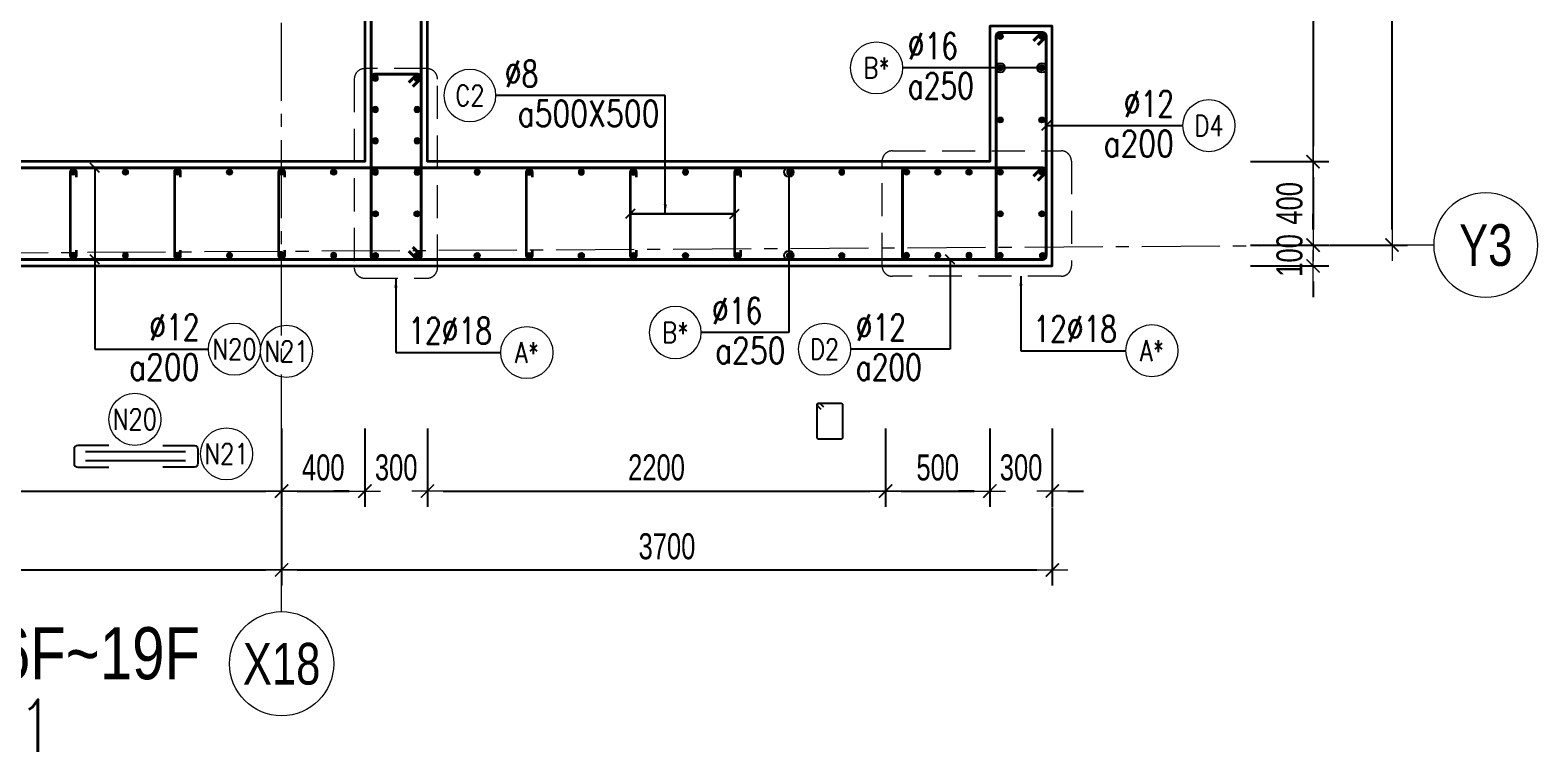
# Model space of a CAD drawing. Header units: millimetres. Extents: x 944027 to 981803, y -83026 to 82675.
# Drawn here: x 956264 to 963502, y 34153 to 37615 of the extents above; entities that cross this region are included whole.
import ezdxf
from ezdxf.enums import TextEntityAlignment as Align

# ---------------------------------------------------------------- set-up
doc = ezdxf.new("R2010")
doc.units = ezdxf.units.MM
doc.header["$MEASUREMENT"] = 0
for name, pattern in [('HIDDEN', [9.525, 6.35, -3.175]), ('HIDDEN2', [4.7625, 3.175, -1.5875]), ('HT_Dim Grid$0$CENTER2', [1.125, 0.75, -0.125, 0.125, -0.125]), ('HT_Grid$0$CENTER2', [1.125, 0.75, -0.125, 0.125, -0.125])]:
    doc.linetypes.add(name, pattern=pattern)
doc.layers.get('0').update_dxf_attribs({"lineweight": 20})
doc.layers.get('Defpoints').update_dxf_attribs({"color": 151, "lineweight": 9})
doc.layers.add('Hidden', color=9, linetype='HIDDEN')
doc.layers.add('Ligature', color=1, linetype='Continuous')
for name, color, linetype, lineweight in [('HT_Dim Grid$0$NDC_S_AXIS', 5, 'HT_Dim Grid$0$CENTER2', 13), ('HT_Dim Grid$0$NDC_S_SYMBOL', 1, 'Continuous', 15), ('HT_Dim Grid$0$NDC_S_TEXT SYMBOL', 7, 'Continuous', 20), ('HT_Grid$0$NDC_S_AXIS', 5, 'HT_Grid$0$CENTER2', 13), ('KC-LEADER', 153, 'Continuous', 18), ('KC-THEP', 6, 'Continuous', 40), ('NDC_S_ANNO', 7, 'Continuous', 20), ('NDC_S_DIM', 1, 'Continuous', 15), ('NDC_S_ENG TITLE', 3, 'Continuous', 20), ('NDC_S_HIDDEN', 8, 'HIDDEN2', 13), ('NDC_S_LEADER', 1, 'Continuous', 15), ('NDC_S_REBAR', 4, 'Continuous', 35), ('NDC_S_STIRRUP', 4, 'Continuous', 40), ('NDC_S_TEXT SYMBOL', 7, 'Continuous', 20), ('NDC_S_VN TEXT', 7, 'Continuous', 20), ('NDC_S_VN TITLE', 6, 'Continuous', 35), ('NDC_S_WALL', 6, 'Continuous', 35)]:
    doc.layers.add(name, color=color, linetype=linetype, lineweight=lineweight)
doc.styles.add('HT_Dim Grid$0$NDC_ANNO', font='', dxfattribs={"width": 0.8})
doc.styles.add('NDC_ANNO', font='', dxfattribs={"width": 0.8})
doc.styles.add('NDC_DIM', font='', dxfattribs={"width": 0.75})
doc.styles.add('NDC_EN TXT', font='romans.shx', dxfattribs={"width": 0.8})
doc.styles.add('NDC_VIE TXT', font='arial.ttf', dxfattribs={"width": 0.8})
doc.styles.get('HT_Dim Grid$0$NDC_ANNO').set_extended_font_data('Dotum')
doc.styles.get('NDC_ANNO').set_extended_font_data('Dotum')
doc.styles.get('NDC_DIM').set_extended_font_data('Dotum')
doc.dimstyles.new('NDC_dim_30', dxfattribs={"dimscale": 30, "dimtxt": 2.5, "dimasz": 1.5, "dimexe": 1.5, "dimexo": 2.5, "dimgap": 1, "dimtad": 1, "dimdec": 0, "dimzin": 0, "dimdsep": 46, "dimtxsty": 'NDC_DIM', "dimblk": 'DIMMARK', "dimcen": 0.09, "dimdle": 1.2, "dimclrd": 1, "dimclre": 1, "dimclrt": 3, "dimadec": 0, "dimazin": 0, "dimtfac": 1, "dimtdec": 0, "dimtix": 1, "dimtofl": 0, "dimtmove": 0, "dimatfit": 3, "dimfxl": 6, "dimfxlon": 1, "dimtolj": 1, "dimtzin": 0, "dimarcsym": 0})
doc.dimstyles.new('NDC_dim_50', dxfattribs={"dimscale": 50, "dimtxt": 2.5, "dimasz": 1.5, "dimexe": 1.5, "dimexo": 2.5, "dimgap": 1, "dimtad": 1, "dimdec": 0, "dimzin": 0, "dimdsep": 46, "dimtxsty": 'NDC_DIM', "dimblk": 'DIMMARK', "dimcen": 0.09, "dimdle": 1.2, "dimclrd": 1, "dimclre": 1, "dimclrt": 3, "dimadec": 0, "dimazin": 0, "dimtfac": 1, "dimtdec": 0, "dimtix": 1, "dimtofl": 0, "dimtmove": 0, "dimatfit": 3, "dimfxl": 6, "dimfxlon": 1, "dimtolj": 1, "dimtzin": 0, "dimarcsym": 0})

# ---------------------------------------------------------------- blocks, each defined once
blk = doc.blocks.new('THEP')
at = {"layer": 'KC-LEADER', "color": 6}
blk.add_circle((0, 0), 14, dxfattribs=at)
at = {"layer": 'KC-THEP'}
for p, q in [((-14, 0), (14, 0)), ((9.9, 9.9), (-9.9, -9.9)), ((-9.9, 9.9), (9.9, -9.9)), ((0, 14), (0, -14))]:
    blk.add_line(p, q, dxfattribs=at)
blk = doc.blocks.new('DIMMARK')
at = {"layer": 'NDC_S_DIM', "color": 1}
blk.add_line((-1.5, 0), (1, 0), dxfattribs=at)
at = {"layer": 'NDC_S_DIM', "color": 2, "const_width": 0.1}
blk.add_lwpolyline([(-0.424, -0.424), (0.424, 0.424)], dxfattribs=at)
blk = doc.blocks.new('*U10')
blk.add_circle((2.5, 0), 2.5)
at = {"layer": 'NDC_S_VN TEXT', "color": 3, "style": 'NDC_EN TXT'}
for tag, width, p in [('DK2', 0.75, (-0.85, 0.85)), ('KC2', 0.8, (-0.85, -2.97))]:
    blk.add_attdef(tag, text='', height=2.5, dxfattribs=dict(at, width=width)).set_placement(p, align=Align.RIGHT)
at = {"layer": 'NDC_S_VN TEXT', "color": 7, "style": 'NDC_EN TXT', "width": 0.8}
blk.add_attdef('SH3', text='', height=2, dxfattribs=at).set_placement((2.5, 0), align=Align.MIDDLE)
blk = doc.blocks.new('*U9')
blk.add_circle((2.5, 0), 2.5)
at = {"layer": 'NDC_S_VN TEXT', "color": 3, "style": 'NDC_EN TXT', "width": 0.75}
blk.add_attdef('DK2', text='', height=2.5, dxfattribs=at).set_placement((-0.85, 0.85), align=Align.RIGHT)
at = {"layer": 'NDC_S_VN TEXT', "color": 7, "style": 'NDC_EN TXT', "width": 0.8}
blk.add_attdef('SH3', text='', height=2, dxfattribs=at).set_placement((2.5, 0), align=Align.MIDDLE)
blk = doc.blocks.new('*U11')
blk.add_circle((-2.5, 0), 2.5)
at = {"layer": 'NDC_S_VN TEXT', "color": 3, "style": 'NDC_EN TXT', "width": 0.75}
for tag, p in [('DK1', (0.5, 0.85)), ('KC1', (0.5, -2.97))]:
    blk.add_attdef(tag, p, '', height=2.5, dxfattribs=at)
at = {"layer": 'NDC_S_VN TEXT', "color": 7, "style": 'NDC_EN TXT', "width": 0.8}
blk.add_attdef('SH2', text='', height=2, dxfattribs=at).set_placement((-2.5, 0), align=Align.MIDDLE)
blk = doc.blocks.new('A$C7BC65A55')
at = {"layer": 'Ligature'}
for p, q in [((-15.2, 372, 0), (-15.2, 38.5, 0)), ((15.2, 372, 0), (15.2, 38.5, 0))]:
    blk.add_line(p, q, dxfattribs=at)
for points in [[(-36.2, 296.5), (-36.2, 400.9, -0.414214), (-24, 413.1), (24, 413.1, -0.414214), (36.2, 400.9), (36.2, 296.5)], [(-36.2, 116.5), (-36.2, 12.2, 0.414214), (-24, 0), (24, 0, 0.414214), (36.2, 12.2), (36.2, 116.5)]]:
    blk.add_lwpolyline(points, format="xyb", dxfattribs=at)
blk = doc.blocks.new('*D283')
at = {"layer": 'Defpoints', "color": 0, "transparency": 16777216}
for p in [(957471.5, 37066), (953621.5, 36566), (957471.5, 35404)]:
    blk.add_point(p, dxfattribs=at)
at = {"layer": 'NDC_S_DIM', "color": 1, "lineweight": -2, "transparency": 16777216}
for p, q in [((953621.5, 35704), (953621.5, 35329)), ((957471.5, 35704), (957471.5, 35329)), ((953696.5, 35404), (957396.5, 35404))]:
    blk.add_line(p, q, dxfattribs=at)
at = {"layer": 'NDC_S_DIM', "color": 1, "lineweight": -2, "transparency": 16777216, "xscale": 75, "yscale": 75, "zscale": 75, "rotation": 180}
blk.add_blockref('DIMMARK', (953621.5, 35404), dxfattribs=at)
at = {"layer": 'NDC_S_DIM', "color": 1, "lineweight": -2, "transparency": 16777216, "xscale": 75, "yscale": 75, "zscale": 75}
blk.add_blockref('DIMMARK', (957471.5, 35404), dxfattribs=at)
at = {"layer": 'NDC_S_DIM', "color": 3, "transparency": 16777216, "insert": (955546.5, 35516.6), "char_height": 125, "attachment_point": 5, "style": 'NDC_DIM'}
blk.add_mtext('\\A1;3850', dxfattribs=at)
blk = doc.blocks.new('*D284')
at = {"layer": 'Defpoints', "color": 0, "transparency": 16777216}
for p in [(957871.5, 37066), (958171.5, 37066), (958171.5, 35404)]:
    blk.add_point(p, dxfattribs=at)
at = {"layer": 'NDC_S_DIM', "color": 1, "lineweight": -2, "transparency": 16777216}
for p, q in [((957871.5, 35704), (957871.5, 35329)), ((958171.5, 35704), (958171.5, 35329)), ((957796.5, 35404), (957721.5, 35404)), ((958246.5, 35404), (958321.5, 35404))]:
    blk.add_line(p, q, dxfattribs=at)
at = {"layer": 'NDC_S_DIM', "color": 1, "lineweight": -2, "transparency": 16777216, "xscale": 75, "yscale": 75, "zscale": 75}
blk.add_blockref('DIMMARK', (957871.5, 35404), dxfattribs=at)
at = {"layer": 'NDC_S_DIM', "color": 1, "lineweight": -2, "transparency": 16777216, "xscale": 75, "yscale": 75, "zscale": 75, "rotation": 180}
blk.add_blockref('DIMMARK', (958171.5, 35404), dxfattribs=at)
at = {"layer": 'NDC_S_DIM', "color": 3, "transparency": 16777216, "insert": (958021.5, 35516.6), "char_height": 125, "attachment_point": 5, "style": 'NDC_DIM'}
blk.add_mtext('\\A1;300', dxfattribs=at)
blk = doc.blocks.new('*D285')
at = {"layer": 'Defpoints', "color": 0, "transparency": 16777216}
for p in [(958171.5, 37066), (960371.2, 36688.2), (960371.2, 35404)]:
    blk.add_point(p, dxfattribs=at)
at = {"layer": 'NDC_S_DIM', "color": 1, "lineweight": -2, "transparency": 16777216}
for p, q in [((958171.5, 35704), (958171.5, 35329)), ((960371.2, 35704), (960371.2, 35329)), ((958246.5, 35404), (960296.2, 35404))]:
    blk.add_line(p, q, dxfattribs=at)
at = {"layer": 'NDC_S_DIM', "color": 1, "lineweight": -2, "transparency": 16777216, "xscale": 75, "yscale": 75, "zscale": 75, "rotation": 180}
blk.add_blockref('DIMMARK', (958171.5, 35404), dxfattribs=at)
at = {"layer": 'NDC_S_DIM', "color": 1, "lineweight": -2, "transparency": 16777216, "xscale": 75, "yscale": 75, "zscale": 75}
blk.add_blockref('DIMMARK', (960371.2, 35404), dxfattribs=at)
at = {"layer": 'NDC_S_DIM', "color": 3, "transparency": 16777216, "insert": (959271.4, 35516.6), "char_height": 125, "attachment_point": 5, "style": 'NDC_DIM'}
blk.add_mtext('\\A1;2200', dxfattribs=at)
blk = doc.blocks.new('*D286')
at = {"layer": 'Defpoints', "color": 0, "transparency": 16777216}
for p in [(960871.5, 37066), (960371.2, 36688.2), (960871.5, 35404)]:
    blk.add_point(p, dxfattribs=at)
at = {"layer": 'NDC_S_DIM', "color": 1, "lineweight": -2, "transparency": 16777216}
for p, q in [((960371.2, 35704), (960371.2, 35329)), ((960871.5, 35704), (960871.5, 35329)), ((960446.2, 35404), (960796.5, 35404))]:
    blk.add_line(p, q, dxfattribs=at)
at = {"layer": 'NDC_S_DIM', "color": 1, "lineweight": -2, "transparency": 16777216, "xscale": 75, "yscale": 75, "zscale": 75, "rotation": 180}
blk.add_blockref('DIMMARK', (960371.2, 35404), dxfattribs=at)
at = {"layer": 'NDC_S_DIM', "color": 1, "lineweight": -2, "transparency": 16777216, "xscale": 75, "yscale": 75, "zscale": 75}
blk.add_blockref('DIMMARK', (960871.5, 35404), dxfattribs=at)
at = {"layer": 'NDC_S_DIM', "color": 3, "transparency": 16777216, "insert": (960621.4, 35516.6), "char_height": 125, "attachment_point": 5, "style": 'NDC_DIM'}
blk.add_mtext('\\A1;500', dxfattribs=at)
blk = doc.blocks.new('*D287')
at = {"layer": 'Defpoints', "color": 0, "transparency": 16777216}
for p in [(961171.5, 41816), (960871.5, 37066), (961171.5, 35404)]:
    blk.add_point(p, dxfattribs=at)
at = {"layer": 'NDC_S_DIM', "color": 1, "lineweight": -2, "transparency": 16777216}
for p, q in [((960871.5, 35704), (960871.5, 35329)), ((961171.5, 35704), (961171.5, 35329)), ((960796.5, 35404), (960721.5, 35404)), ((961246.5, 35404), (961321.5, 35404))]:
    blk.add_line(p, q, dxfattribs=at)
at = {"layer": 'NDC_S_DIM', "color": 1, "lineweight": -2, "transparency": 16777216, "xscale": 75, "yscale": 75, "zscale": 75}
blk.add_blockref('DIMMARK', (960871.5, 35404), dxfattribs=at)
at = {"layer": 'NDC_S_DIM', "color": 1, "lineweight": -2, "transparency": 16777216, "xscale": 75, "yscale": 75, "zscale": 75, "rotation": 180}
blk.add_blockref('DIMMARK', (961171.5, 35404), dxfattribs=at)
at = {"layer": 'NDC_S_DIM', "color": 3, "transparency": 16777216, "insert": (961021.5, 35516.6), "char_height": 125, "attachment_point": 5, "style": 'NDC_DIM'}
blk.add_mtext('\\A1;300', dxfattribs=at)
blk = doc.blocks.new('*D288')
at = {"layer": 'Defpoints', "color": 0, "transparency": 16777216}
for p in [(946871.5, 36566), (957471.5, 36584.3), (957471.5, 35025.7)]:
    blk.add_point(p, dxfattribs=at)
at = {"layer": 'NDC_S_DIM', "color": 1, "lineweight": -2, "transparency": 16777216}
for p, q in [((946871.5, 35325.7), (946871.5, 34950.7)), ((957471.5, 35325.7), (957471.5, 34950.7)), ((946946.5, 35025.7), (957396.5, 35025.7))]:
    blk.add_line(p, q, dxfattribs=at)
at = {"layer": 'NDC_S_DIM', "color": 1, "lineweight": -2, "transparency": 16777216, "xscale": 75, "yscale": 75, "zscale": 75, "rotation": 180}
blk.add_blockref('DIMMARK', (946871.5, 35025.7), dxfattribs=at)
at = {"layer": 'NDC_S_DIM', "color": 1, "lineweight": -2, "transparency": 16777216, "xscale": 75, "yscale": 75, "zscale": 75}
blk.add_blockref('DIMMARK', (957471.5, 35025.7), dxfattribs=at)
at = {"layer": 'NDC_S_DIM', "color": 3, "transparency": 16777216, "insert": (952171.5, 35138.3), "char_height": 125, "attachment_point": 5, "style": 'NDC_DIM'}
blk.add_mtext('\\A1;10600', dxfattribs=at)
blk = doc.blocks.new('*D294')
at = {"layer": 'Defpoints', "color": 0, "transparency": 16777216}
for p in [(961171.5, 45584.3), (962802.4, 45584.3), (961171.5, 36584.3)]:
    blk.add_point(p, dxfattribs=at)
at = {"layer": 'NDC_S_DIM', "color": 1, "lineweight": -2, "transparency": 16777216}
for p, q in [((962502.4, 45584.3), (962877.4, 45584.3)), ((962802.4, 36659.3), (962802.4, 45509.3)), ((962502.4, 36584.3), (962877.4, 36584.3))]:
    blk.add_line(p, q, dxfattribs=at)
at = {"layer": 'NDC_S_DIM', "color": 1, "lineweight": -2, "transparency": 16777216, "xscale": 75, "yscale": 75, "zscale": 75}
for p, rotation in [((962802.4, 45584.3), 90), ((962802.4, 36584.3), 270)]:
    blk.add_blockref('DIMMARK', p, dxfattribs=dict(at, rotation=rotation))
at = {"layer": 'NDC_S_DIM', "color": 3, "transparency": 16777216, "insert": (962689.8, 41084.3), "char_height": 125, "attachment_point": 5, "rotation": 90, "style": 'NDC_DIM'}
blk.add_mtext('\\A1;9000', dxfattribs=at)
blk = doc.blocks.new('*U22')
at = {"layer": 'HT_Dim Grid$0$NDC_S_SYMBOL'}
blk.add_line((5, 0), (9, 0), dxfattribs=at)
blk.add_circle((0, 0), 5, dxfattribs=at)
at = {"layer": 'HT_Dim Grid$0$NDC_S_TEXT SYMBOL', "color": 7, "style": 'HT_Dim Grid$0$NDC_ANNO', "width": 0.8}
blk.add_attdef('GRID', text='', height=4, rotation=270, dxfattribs=at).set_placement((0, 0), align=Align.MIDDLE)
blk = doc.blocks.new('*D313')
at = {"layer": 'Defpoints', "color": 0, "ltscale": 200, "transparency": 16777216}
for p in [(960871.5, 42384.3), (960871.5, 36984.3), (962423.3, 36984.3)]:
    blk.add_point(p, dxfattribs=at)
at = {"layer": 'NDC_S_DIM', "color": 1, "lineweight": -2, "ltscale": 200, "transparency": 16777216}
for p, q in [((962123.3, 42384.3), (962498.3, 42384.3)), ((962423.3, 42309.3), (962423.3, 37059.3)), ((962123.3, 36984.3), (962498.3, 36984.3))]:
    blk.add_line(p, q, dxfattribs=at)
at = {"layer": 'NDC_S_DIM', "color": 1, "lineweight": -2, "ltscale": 200, "transparency": 16777216, "xscale": 75, "yscale": 75, "zscale": 75}
for p, rotation in [((962423.3, 42384.3), 90), ((962423.3, 36984.3), 270)]:
    blk.add_blockref('DIMMARK', p, dxfattribs=dict(at, rotation=rotation))
at = {"layer": 'NDC_S_DIM', "color": 3, "ltscale": 200, "transparency": 16777216, "insert": (962310.7, 39684.3), "char_height": 125, "attachment_point": 5, "rotation": 90, "style": 'NDC_DIM'}
blk.add_mtext('\\A1;5400', dxfattribs=at)
blk = doc.blocks.new('*D314')
at = {"layer": 'Defpoints', "color": 0, "ltscale": 200, "transparency": 16777216}
for p in [(960871.5, 36984.3), (960871.5, 36584.3), (962423.3, 36584.3)]:
    blk.add_point(p, dxfattribs=at)
at = {"layer": 'NDC_S_DIM', "color": 1, "lineweight": -2, "ltscale": 200, "transparency": 16777216}
for p, q in [((962123.3, 36984.3), (962498.3, 36984.3)), ((962423.3, 36909.3), (962423.3, 36659.3)), ((962123.3, 36584.3), (962498.3, 36584.3))]:
    blk.add_line(p, q, dxfattribs=at)
at = {"layer": 'NDC_S_DIM', "color": 1, "lineweight": -2, "ltscale": 200, "transparency": 16777216, "xscale": 75, "yscale": 75, "zscale": 75}
for p, rotation in [((962423.3, 36984.3), 90), ((962423.3, 36584.3), 270)]:
    blk.add_blockref('DIMMARK', p, dxfattribs=dict(at, rotation=rotation))
at = {"layer": 'NDC_S_DIM', "color": 3, "ltscale": 200, "transparency": 16777216, "insert": (962310.7, 36784.3), "char_height": 125, "attachment_point": 5, "rotation": 90, "style": 'NDC_DIM'}
blk.add_mtext('\\A1;400', dxfattribs=at)
blk = doc.blocks.new('*D315')
at = {"layer": 'Defpoints', "color": 0, "ltscale": 200, "transparency": 16777216}
for p in [(960871.5, 36584.3), (960871.5, 36484.3), (962423.3, 36484.3)]:
    blk.add_point(p, dxfattribs=at)
at = {"layer": 'NDC_S_DIM', "color": 1, "lineweight": -2, "ltscale": 200, "transparency": 16777216}
for p, q in [((962423.3, 36659.3), (962423.3, 36734.3)), ((962123.3, 36584.3), (962498.3, 36584.3)), ((962123.3, 36484.3), (962498.3, 36484.3)), ((962423.3, 36409.3), (962423.3, 36334.3))]:
    blk.add_line(p, q, dxfattribs=at)
at = {"layer": 'NDC_S_DIM', "color": 1, "lineweight": -2, "ltscale": 200, "transparency": 16777216, "xscale": 75, "yscale": 75, "zscale": 75}
for p, rotation in [((962423.3, 36584.3), 270), ((962423.3, 36484.3), 90)]:
    blk.add_blockref('DIMMARK', p, dxfattribs=dict(at, rotation=rotation))
at = {"layer": 'NDC_S_DIM', "color": 3, "ltscale": 200, "transparency": 16777216, "insert": (962310.7, 36534.3), "char_height": 125, "attachment_point": 5, "rotation": 90, "style": 'NDC_DIM'}
blk.add_mtext('\\A1;100', dxfattribs=at)
blk = doc.blocks.new('*U21')
at = {"layer": 'HT_Dim Grid$0$NDC_S_SYMBOL'}
blk.add_line((0, 5), (0, 9), dxfattribs=at)
blk.add_circle((0, 0), 5, dxfattribs=at)
at = {"layer": 'HT_Dim Grid$0$NDC_S_TEXT SYMBOL', "color": 7, "style": 'HT_Dim Grid$0$NDC_ANNO', "width": 0.8}
blk.add_attdef('GRID', text='', height=4, dxfattribs=at).set_placement((0, 0), align=Align.MIDDLE)
blk = doc.blocks.new('*D300')
at = {"layer": 'Defpoints', "color": 0, "ltscale": 200, "transparency": 16777216}
for p in [(957471.5, 36584.3), (961171.5, 36484.3), (961171.5, 35025.7)]:
    blk.add_point(p, dxfattribs=at)
at = {"layer": 'NDC_S_DIM', "color": 1, "lineweight": -2, "ltscale": 200, "transparency": 16777216}
for p, q in [((957471.5, 35325.7), (957471.5, 34950.7)), ((961171.5, 35325.7), (961171.5, 34950.7)), ((957546.5, 35025.7), (961096.5, 35025.7))]:
    blk.add_line(p, q, dxfattribs=at)
at = {"layer": 'NDC_S_DIM', "color": 1, "lineweight": -2, "ltscale": 200, "transparency": 16777216, "xscale": 75, "yscale": 75, "zscale": 75, "rotation": 180}
blk.add_blockref('DIMMARK', (957471.5, 35025.7), dxfattribs=at)
at = {"layer": 'NDC_S_DIM', "color": 1, "lineweight": -2, "ltscale": 200, "transparency": 16777216, "xscale": 75, "yscale": 75, "zscale": 75}
blk.add_blockref('DIMMARK', (961171.5, 35025.7), dxfattribs=at)
at = {"layer": 'NDC_S_DIM', "color": 3, "ltscale": 200, "transparency": 16777216, "insert": (959321.5, 35138.3), "char_height": 125, "attachment_point": 5, "style": 'NDC_DIM'}
blk.add_mtext('\\A1;3700', dxfattribs=at)
blk = doc.blocks.new('*D301')
at = {"layer": 'Defpoints', "color": 0, "ltscale": 200, "transparency": 16777216}
for p in [(957471.5, 37066), (957871.5, 36984.3), (957871.5, 35404)]:
    blk.add_point(p, dxfattribs=at)
at = {"layer": 'NDC_S_DIM', "color": 1, "lineweight": -2, "ltscale": 200, "transparency": 16777216}
for p, q in [((957471.5, 35704), (957471.5, 35329)), ((957871.5, 35704), (957871.5, 35329)), ((957546.5, 35404), (957796.5, 35404))]:
    blk.add_line(p, q, dxfattribs=at)
at = {"layer": 'NDC_S_DIM', "color": 1, "lineweight": -2, "ltscale": 200, "transparency": 16777216, "xscale": 75, "yscale": 75, "zscale": 75, "rotation": 180}
blk.add_blockref('DIMMARK', (957471.5, 35404), dxfattribs=at)
at = {"layer": 'NDC_S_DIM', "color": 1, "lineweight": -2, "ltscale": 200, "transparency": 16777216, "xscale": 75, "yscale": 75, "zscale": 75}
blk.add_blockref('DIMMARK', (957871.5, 35404), dxfattribs=at)
at = {"layer": 'NDC_S_DIM', "color": 3, "ltscale": 200, "transparency": 16777216, "insert": (957671.5, 35516.6), "char_height": 125, "attachment_point": 5, "style": 'NDC_DIM'}
blk.add_mtext('\\A1;400', dxfattribs=at)
blk = doc.blocks.new('Drawing name_symbol')
at = {"layer": 'NDC_S_ENG TITLE', "style": 'NDC_EN TXT', "width": 0.8}
blk.add_attdef('SECTDET1', text='', height=5, dxfattribs=at).set_placement((0, 1.01), align=Align.CENTER)
at = {"layer": 'NDC_S_TEXT SYMBOL', "lineweight": 25, "style": 'NDC_ANNO', "width": 0.8}
blk.add_attdef('SSCALE', text='', height=2.5, dxfattribs=at).set_placement((0, -4), align=Align.CENTER)
at = {"layer": 'NDC_S_VN TITLE', "style": 'NDC_VIE TXT', "width": 0.8}
blk.add_attdef('SECTDET2', text='', height=5, dxfattribs=at).set_placement((0, 7.97), align=Align.CENTER)

msp = doc.modelspace()

# ---------------------------------------------------------------- linework, layer by layer
for centre in [(957494.6, 36074.4), (956767, 35748.1), (957207.1, 35582.3)]:
    msp.add_circle(centre, 125)
at = {"layer": 'HT_Grid$0$NDC_S_AXIS', "ltscale": 500}
for p, q in [((957471.5, 35025.7), (957471.5, 47301.8)), ((944726.6, 36484.3), (962802.4, 36584.3))]:
    msp.add_line(p, q, dxfattribs=at)
at = {"layer": 'Ligature'}
msp.add_lwpolyline([(960061.6, 35795.8), (960045.6, 35811.8, -0.668179), (960051.4, 35825.7), (960156, 35825.7, -0.414214), (960164.2, 35817.6), (960164.2, 35660.4, -0.414214), (960156, 35652.3), (960051.4, 35652.3, -0.414214), (960043.2, 35660.4), (960043.2, 35817.6, -0.668179), (960057.2, 35823.3), (960073.1, 35807.4)], format="xyb", dxfattribs=at)
at = {"layer": 'NDC_S_HIDDEN', "ltscale": 50}
for points in [[(957870.3, 36425.4), (958169.9, 36425.4, 0.414214), (958219.9, 36475.4), (958219.9, 37380.6, 0.414214), (958169.9, 37430.6), (957870.3, 37430.6, 0.414214), (957820.3, 37380.6), (957820.3, 36475.4, 0.414214)], [(961213.3, 36434.3), (960404.2, 36434.3, -0.414214), (960354.2, 36484.3), (960354.2, 36986.4, -0.414214), (960404.2, 37036.4), (961213.3, 37036.4, -0.414214), (961263.3, 36986.4), (961263.3, 36484.3, -0.414214)]]:
    msp.add_lwpolyline(points, format="xyb", close=True, dxfattribs=at)
at = {"layer": 'NDC_S_REBAR'}
for points in [[(956486.5, 36909.3), (956486.5, 36934.3, 1), (956456.5, 36934.3), (956456.5, 36534.3, 1), (956486.5, 36534.3), (956486.5, 36559.3)], [(956986.5, 36909.3), (956986.5, 36934.3, 1), (956956.5, 36934.3), (956956.5, 36534.3, 1), (956986.5, 36534.3), (956986.5, 36559.3)], [(957486.5, 36909.3), (957486.5, 36934.3, 1), (957456.5, 36934.3), (957456.5, 36534.3, 1), (957486.5, 36534.3), (957486.5, 36559.3)], [(958675.5, 36909.3), (958675.5, 36934.3, 1), (958645.5, 36934.3), (958645.5, 36534.3, 1), (958675.5, 36534.3), (958675.5, 36559.3)], [(959175.5, 36909.3), (959175.5, 36934.3, 1), (959145.5, 36934.3), (959145.5, 36534.3, 1), (959175.5, 36534.3), (959175.5, 36559.3)], [(959675.5, 36909.3), (959675.5, 36934.3, 1), (959645.5, 36934.3), (959645.5, 36534.3, 1), (959675.5, 36534.3), (959675.5, 36559.3)]]:
    msp.add_lwpolyline(points, format="xyb", dxfattribs=at)
at = {"layer": 'NDC_S_STIRRUP'}
for points in [[(958101.5, 36574.3), (958141.5, 36534.3, -0.414214), (958121.5, 36514.3), (957921.5, 36514.3, -0.414214), (957901.5, 36534.3), (957901.5, 45634.3, -0.414214), (957921.5, 45654.3), (958121.5, 45654.3, -0.414214), (958141.5, 45634.3), (958141.5, 36534.3, -0.414214), (958121.5, 36514.3), (958081.5, 36554.3)], [(961101.6, 37544.3), (961141.6, 37584.3, 0.414214), (961121.6, 37604.3), (960921.6, 37604.3, 0.414214), (960901.6, 37584.3), (960901.5, 36534.3, 0.414214), (960921.5, 36514.3), (961121.5, 36514.3, 0.414214), (961141.5, 36534.3), (961141.6, 37584.3, 0.414214), (961121.6, 37604.3), (961081.6, 37564.3)], [(958101.6, 37344.3), (958141.6, 37384.3, 0.414214), (958121.6, 37404.3), (957921.6, 37404.3, 0.414214), (957901.6, 37384.3), (957901.5, 36534.3, 0.414214), (957921.5, 36514.3), (958121.5, 36514.3, 0.414214), (958141.5, 36534.3), (958141.6, 37384.3, 0.414214), (958121.6, 37404.3), (958081.6, 37364.3)], [(961081.5, 36914.3), (961121.5, 36954.3, -0.414214), (961141.5, 36934.3), (961141.5, 36534.3, -0.414214), (961121.5, 36514.3), (953671.5, 36514.3, -0.414214), (953651.5, 36534.3), (953651.5, 36934.3, -0.414214), (953671.5, 36954.3), (961121.5, 36954.3, -0.414214), (961141.5, 36934.3), (961101.5, 36894.3)], [(961081.5, 36914.3), (961121.5, 36954.3, -0.414214), (961141.5, 36934.3), (961141.5, 36534.3, -0.414214), (961121.5, 36514.3), (960471.5, 36514.3, -0.414214), (960451.5, 36534.3), (960451.5, 36934.3, -0.414214), (960471.5, 36954.3), (961121.5, 36954.3, -0.414214), (961141.5, 36934.3), (961101.5, 36894.3)]]:
    msp.add_lwpolyline(points, format="xyb", dxfattribs=at)
at = {"layer": 'NDC_S_WALL', "ltscale": 10}
for points in [[(953571.5, 36484.3), (961171.5, 36484.3), (961171.5, 37634.3), (960871.5, 37634.3), (960871.5, 36984.3), (958171.5, 36984.3), (958171.5, 42384.3), (960871.5, 42384.3), (960871.5, 41734.3), (961171.5, 41734.3), (961171.5, 45684.3), (960071.5, 45684.3), (960071.5, 45184.3), (960871.5, 45184.3), (960871.5, 42684.3), (958171.5, 42684.3), (958171.5, 45184.3), (958971.5, 45184.3), (958971.5, 45684.3), (956921.5, 45684.3), (956921.5, 45184.3), (957871.5, 45184.3), (957871.5, 43284.3), (955071.5, 43284.3)], [(955071.5, 42984.3), (957871.5, 42984.3), (957871.5, 36984.3), (953571.5, 36984.3)]]:
    msp.add_lwpolyline(points, dxfattribs=at)

# ---------------------------------------------------------------- block references
at = {"layer": 'Hidden', "xscale": 1.44, "yscale": 1.44, "zscale": 1.44, "rotation": 270}
msp.add_blockref('A$C7BC65A55', (956474.9, 35570.6, 0), dxfattribs=at)
at = {"layer": 'HT_Dim Grid$0$NDC_S_AXIS'}
ref = msp.add_blockref('*U22', (963252.4, 36584.3), dxfattribs=dict(at, xscale=-50, yscale=50, zscale=50))
ref.add_attrib('GRID', 'Y3', dxfattribs={"layer": 'HT_Dim Grid$0$NDC_S_TEXT SYMBOL', "color": 7, "height": 200, "style": 'HT_Dim Grid$0$NDC_ANNO', "width": 0.8}).set_placement((963252.4, 36584.3), align=Align.MIDDLE)
at = {"layer": 'HT_Dim Grid$0$NDC_S_AXIS', "xscale": 50, "yscale": 50, "zscale": 50}
msp.add_blockref('*U21', (957471.5, 34575.7), dxfattribs=at).add_auto_attribs({'GRID': 'X18'})
at = {"layer": 'KC-THEP'}
for p, rotation in [((960921.6, 37584.3), 9.668564436380926), ((961121.6, 37584.3), 9.668564436380926), ((960921.5, 37434.3), 9.668564436380926), ((961121.5, 37434.3), 9.668564436380926), ((960921.5, 37184.3), 9.668564436380926), ((961121.5, 37184.3), 9.668564436380926), ((956471.5, 36934.3), 9.668564436380946), ((956721.5, 36934.3), 9.668564436380946), ((956971.5, 36934.3), 9.668564436380946), ((957221.5, 36934.3), 9.668564436380946), ((957471.5, 36934.3), 9.668564436380946), ((957721.5, 36934.3), 9.668564436380946), ((960471.5, 36934.3), 9.66856443638095), ((960621.5, 36934.3), 9.66856443638095), ((960771.5, 36934.3), 9.66856443638095), ((960921.5, 36934.3), 9.668564436380926), ((961121.5, 36934.3), 9.668564436380926), ((957921.5, 36734.3), 9.668564436380946), ((958121.5, 36734.3), 9.668564436380946), ((960921.5, 36734.3), 9.668564436380946), ((961121.5, 36734.3), 9.668564436380946), ((957921.6, 36534.3), 189.6685644363809), ((958121.6, 36534.3), 189.6685644363809), ((958410.5, 36534.3), 189.6685644363809), ((958660.5, 36534.3), 189.6685644363809), ((958910.5, 36534.3), 189.6685644363809), ((959160.5, 36534.3), 189.6685644363809), ((959410.5, 36534.3), 189.6685644363809), ((959660.5, 36534.3), 189.6685644363809), ((959910.5, 36534.3), 189.6685644363809), ((960160.5, 36534.3), 189.6685644363809), ((961125, 36534.3), 9.668564436380946)]:
    msp.add_blockref('THEP', p, dxfattribs=dict(at, rotation=rotation))
at = {"layer": 'KC-THEP', "xscale": -1}
for p, rotation in [((957921.6, 37384.3), 350.3314355636191), ((958121.6, 37384.3), 350.3314355636191), ((957921.6, 37234.3), 350.3314355636191), ((958121.6, 37234.3), 350.3314355636191), ((957921.6, 37084.3), 350.3314355636191), ((958121.6, 37084.3), 350.3314355636191), ((957921.6, 36934.3), 350.3314355636191), ((958121.6, 36934.3), 350.3314355636191), ((958410.5, 36934.3), 350.3314355636191), ((958660.5, 36934.3), 350.3314355636191), ((958910.5, 36934.3), 350.3314355636191), ((959160.5, 36934.3), 350.3314355636191), ((959410.5, 36934.3), 350.3314355636191), ((959660.5, 36934.3), 350.3314355636191), ((959910.5, 36934.3), 350.3314355636191), ((960160.5, 36934.3), 350.3314355636191), ((956471.5, 36534.3), 170.331435563619), ((956721.5, 36534.3), 170.331435563619), ((956971.5, 36534.3), 170.331435563619), ((957221.5, 36534.3), 170.331435563619), ((957471.5, 36534.3), 170.331435563619), ((957721.5, 36534.3), 170.331435563619), ((960471.5, 36534.3), 170.331435563619), ((960621.5, 36534.3), 170.331435563619), ((960771.5, 36534.3), 170.331435563619), ((960921.5, 36534.3), 170.331435563619)]:
    msp.add_blockref('THEP', p, dxfattribs=dict(at, rotation=rotation))
at = {"layer": 'NDC_S_ANNO'}
ref = msp.add_blockref('Drawing name_symbol', (954274.3, 34102.4), dxfattribs=dict(at, xscale=50, yscale=50, zscale=50))
ref.add_attrib('SECTDET1', 'DETAIL OF CORE WALL HT-CW1', dxfattribs={"layer": 'NDC_S_ENG TITLE', "height": 250, "style": 'NDC_EN TXT', "width": 0.8}).set_placement((954274.3, 34153), align=Align.CENTER)
ref.add_attrib('SECTDET2', 'CHI TIẾT LÕI VÁCH HT-CW1 TẦNG 6F~19F', dxfattribs={"layer": 'NDC_S_VN TITLE', "height": 250, "style": 'NDC_VIE TXT', "width": 0.8}).set_placement((954274.3, 34501), align=Align.CENTER)
at = {"layer": 'NDC_S_VN TEXT', "xscale": 50, "yscale": 50, "zscale": 50}
for name, p, values in [('*U11', (960452.5, 37434.3), {'SH2': 'B*', 'DK1': '%%C16', 'KC1': 'a250'}), ('*U10', (961798.2, 37157.1), {'SH3': 'D4', 'DK2': '%%C12', 'KC2': 'a200'}), ('*U10', (957119.9, 36084.7), {'SH3': 'N20', 'DK2': '%%C12', 'KC2': 'a200'}), ('*U9', (958523.8, 36068.5), {'SH3': 'A*', 'DK2': '12%%C18'}), ('*U11', (960202.9, 36084.5), {'SH2': 'D2', 'DK1': '%%C12', 'KC1': 'a200'}), ('*U9', (961524.5, 36077.4), {'SH3': 'A*', 'DK2': '12%%C18'})]:
    msp.add_blockref(name, p, dxfattribs=at).add_auto_attribs(values)
at = {"layer": 'NDC_S_VN TEXT'}
ref = msp.add_blockref('*U10', (958500.5, 37301.6), dxfattribs=dict(at, xscale=-50, yscale=50, zscale=50))
ref.add_attrib('SH3', 'C2', dxfattribs={"color": 7, "height": 100, "style": 'NDC_EN TXT', "width": 0.8}).set_placement((958375.5, 37301.6), align=Align.MIDDLE)
ref.add_attrib('DK2', '%%c8', dxfattribs={"color": 3, "height": 125, "style": 'NDC_EN TXT', "width": 0.75}).set_placement((958703.7, 37343.9), align=Align.RIGHT)
ref.add_attrib('KC2', 'a500X500', dxfattribs={"color": 3, "height": 125, "style": 'NDC_EN TXT', "width": 0.8}).set_placement((959285.8, 37153), align=Align.RIGHT)
ref = msp.add_blockref('*U10', (959486.4, 36164.6), dxfattribs=dict(at, xscale=-50, yscale=50, zscale=50))
ref.add_attrib('SH3', 'B*', dxfattribs={"color": 7, "height": 100, "style": 'NDC_EN TXT', "width": 0.8}).set_placement((959361.4, 36164.6), align=Align.MIDDLE)
ref.add_attrib('DK2', '%%C16', dxfattribs={"color": 3, "height": 125, "style": 'NDC_EN TXT', "width": 0.75}).set_placement((959778.9, 36206.8), align=Align.RIGHT)
ref.add_attrib('KC2', 'a250', dxfattribs={"color": 3, "height": 125, "style": 'NDC_EN TXT', "width": 0.8}).set_placement((959890.8, 36015.9), align=Align.RIGHT)

# ---------------------------------------------------------------- texts
at = {"layer": 'NDC_S_VN TEXT', "color": 7, "style": 'NDC_EN TXT', "width": 0.8}
for tag, p in [('N21', (957494.6, 36074.4)), ('N20', (956767, 35748.1)), ('N21', (957207.1, 35582.3))]:
    msp.add_attdef(tag, text='3', height=100, dxfattribs=at).set_placement(p, align=Align.MIDDLE)

# ---------------------------------------------------------------- dimensions: what is measured, and where the dimension line sits
at = {"layer": 'NDC_S_DIM'}
dim = msp.add_linear_dim(base=(962802.4, 45584.3), p1=(961171.5, 36584.3), p2=(961171.5, 45584.3), angle=90, dimstyle='NDC_dim_50', dxfattribs=at)
dim.commit()
dim.dimension.update_dxf_attribs({"geometry": '*D294', "text_midpoint": (962689.8, 41084.3)})
at = {"layer": 'NDC_S_DIM', "ltscale": 200}
for base, p1, p2, picture, middle in [((962423.3, 36984.3), (960871.5, 42384.3), (960871.5, 36984.3), '*D313', (962310.7, 39684.3)), ((962423.3, 36584.3), (960871.5, 36984.3), (960871.5, 36584.3), '*D314', (962310.7, 36784.3)), ((962423.3, 36484.3), (960871.5, 36584.3), (960871.5, 36484.3), '*D315', (962310.7, 36534.3))]:
    dim = msp.add_linear_dim(base=base, p1=p1, p2=p2, angle=90, dimstyle='NDC_dim_50', override={"dimtmove": 1}, dxfattribs=at)
    dim.commit()
    dim.dimension.update_dxf_attribs({"geometry": picture, "text_midpoint": middle})
at = {"layer": 'NDC_S_DIM'}
for base, p1, p2, picture, middle in [((961171.5, 35404), (960871.5, 37066), (961171.5, 41816), '*D287', (961021.5, 35516.6)), ((957471.5, 35404), (953621.5, 36566), (957471.5, 37066), '*D283', (955546.5, 35516.6)), ((958171.5, 35404), (957871.5, 37066), (958171.5, 37066), '*D284', (958021.5, 35516.6)), ((960371.2, 35404), (958171.5, 37066), (960371.2, 36688.2), '*D285', (959271.4, 35516.6)), ((960871.5, 35404), (960371.2, 36688.2), (960871.5, 37066), '*D286', (960621.4, 35516.6))]:
    dim = msp.add_linear_dim(base=base, p1=p1, p2=p2, dimstyle='NDC_dim_50', override={"dimtmove": 1}, dxfattribs=at)
    dim.commit()
    dim.dimension.update_dxf_attribs({"geometry": picture, "text_midpoint": middle})
at = {"layer": 'NDC_S_DIM', "ltscale": 200}
for base, p1, p2, picture, middle in [((957871.5, 35404), (957471.5, 37066), (957871.5, 36984.3), '*D301', (957671.5, 35516.6)), ((961171.5, 35025.7), (957471.5, 36584.3), (961171.5, 36484.3), '*D300', (959321.5, 35138.3))]:
    dim = msp.add_linear_dim(base=base, p1=p1, p2=p2, dimstyle='NDC_dim_50', override={"dimtmove": 1}, dxfattribs=at)
    dim.commit()
    dim.dimension.update_dxf_attribs({"geometry": picture, "text_midpoint": middle})
at = {"layer": 'NDC_S_DIM'}
dim = msp.add_linear_dim(base=(957471.5, 35025.7), p1=(946871.5, 36566), p2=(957471.5, 36584.3), dimstyle='NDC_dim_50', dxfattribs=at)
dim.commit()
dim.dimension.update_dxf_attribs({"geometry": '*D288', "text_midpoint": (952171.5, 35138.3)})

# ---------------------------------------------------------------- leaders
at = {"layer": 'NDC_S_LEADER'}
for points, override in [([(961121.5, 37434.6), (960452.5, 37434.3)], {"dimtad": 0, "dimldrblk": 'Origin'}), ([(960921.5, 37434.3), (960452.5, 37434.3)], {"dimtad": 0, "dimldrblk": 'Origin'}), ([(959313.3, 36734.3), (959313.3, 37301.6), (958500.5, 37301.6)], {"dimgap": 1, "dimtad": 0}), ([(961141.5, 37157.1), (961798.2, 37157.1)], {"dimtad": 0, "dimldrblk": 'Oblique'}), ([(956575.1, 36954.3), (956575.1, 36084.5), (957119.9, 36084.5)], {"dimtad": 0, "dimldrblk": 'Oblique'}), ([(959907, 36934.3), (959907, 36164.4), (959486.4, 36164.4)], {"dimgap": 1, "dimtad": 0, "dimldrblk": 'Origin'}), ([(959145.5, 36734.3), (959645.5, 36734.3)], {"dimtad": 0, "dimldrblk": 'Oblique'}), ([(959645.5, 36734.3), (959145.5, 36734.3)], {"dimtad": 0, "dimldrblk": 'Oblique'}), ([(959907, 36534.3), (959907, 36164.4), (959486.4, 36164.4)], {"dimgap": 1, "dimtad": 0, "dimldrblk": 'Origin'}), ([(956575.1, 36514.3), (956575.1, 36084.5), (957119.9, 36084.5)], {"dimtad": 0, "dimldrblk": 'Oblique'}), ([(960681.3, 36514.3), (960681.3, 36084.5), (960202.9, 36084.5)], {"dimtad": 0, "dimldrblk": 'Oblique'}), ([(958020.1, 36425.4), (958020.1, 36068.5), (958523.8, 36068.5)], {"dimtad": 0}), ([(961020.7, 36434.3), (961020.7, 36077.4), (961524.5, 36077.4)], {"dimtad": 0})]:
    msp.add_leader(points, dimstyle='NDC_dim_30', override=override, dxfattribs=at)

doc.saveas('drawing.dxf')
